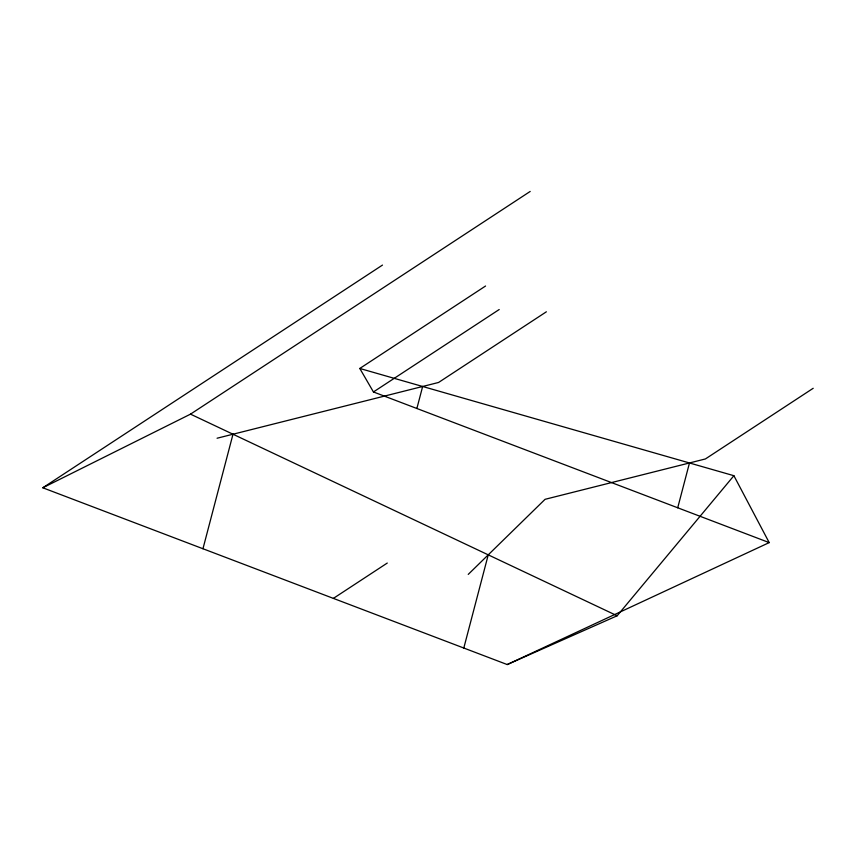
<?xml version="1.0" encoding="UTF-8"?>
<svg xmlns="http://www.w3.org/2000/svg" width="856" height="856" viewBox="0 0 856 856"><rect width="100%" height="100%" fill="white"/><g stroke="black" fill="none" stroke-linecap="round" stroke-linejoin="round"><path stroke-width="1.28" d="M202.958 548.739L232.993 434.227M416.872 408.494L422.65 386.484M463.802 648.024L488.241 554.848M677.717 507.779L689.476 462.968M507.223 664.556L617.155 615.774L733.892 475.701L769.202 542.608L507.223 664.556L42.8 487.781L382.482 265.082M468.232 574.397L545.069 499.315L705.398 458.955L813.2 388.282M42.8 487.781L190.503 414.144L530.185 191.444M769.202 542.608L373.441 391.962L359.798 368.465L485.566 286.011M373.441 391.962L499.209 309.519M546.374 311.798L438.572 382.471L217.071 438.229M333.38 598.387L387.276 563.045M359.798 368.465L733.892 475.701M190.503 414.144L617.155 615.774"/></g></svg>
